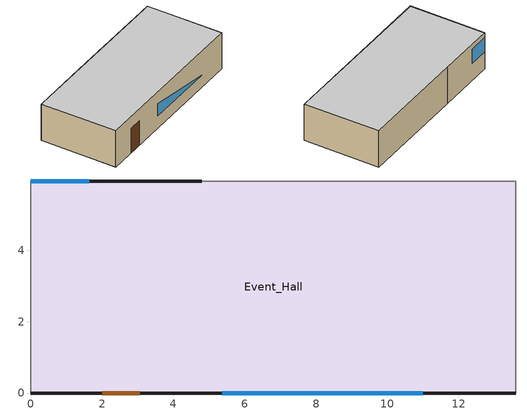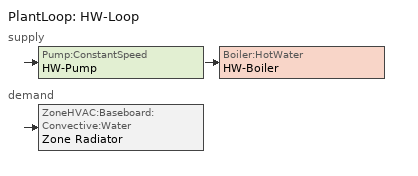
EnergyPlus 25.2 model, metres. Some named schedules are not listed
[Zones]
Event_Hall
 floor adiabatic (Floor_Construction): 0,0 0,5.95 13.6,5.95 13.6,0 z0
 wall outside (Ext_Wall): 0,0 13.6,0 / 4.8,5.95 0,5.95 z0:3
 wall adiabatic (Ext_Wall): 13.6,0 13.6,5.95 4.8,5.95 z0:3
 wall adiabatic (Int_Wall): 0,0 0,5.95 z0:3
 window (WindowConst_OldSingle): 1.63,5.95 0,5.95 z1.44:2.63; 5.37,0,2.03 5.37,0,1.04 11,0,1.04
 door (DoorConst_Steel): 2,0 3.05,0 z0:2
 ceiling adiabatic (Roof_Construction): 0,0 0,5.95 13.6,5.95 13.6,0 z3
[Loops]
PlantLoop 'HW-Loop'
 supply: Pump:ConstantSpeed 'HW-Pump' > Boiler:HotWater 'HW-Boiler'
 demand: ZoneHVAC:Baseboard:Convective:Water 'Zone Radiator'
[Building]
Event_Hall: North Axis {deg}=0; Terrain=City; Loads Convergence Tolerance Value {W}=0.05; Temperature Convergence Tolerance Value {deltaC}=0.05; Solar Distribution=FullExterior; Maximum Number of Warmup Days=30; Minimum Number of Warmup Days=6
[Site:Location]
Kalamata_Greece: Latitude {deg}=37.02; Longitude {deg}=22.11; Time Zone {hr}=2; Elevation {m}=8
[SizingPeriod:DesignDay] Dry-Bulb Temperature Range Modifier Type=DefaultMultipliers; Barometric Pressure {Pa}=101325; Wind Speed {m/s}=3; Wind Direction {deg}=0; Rain Indicator=No; Snow Indicator=No; Daylight Saving Time Indicator=No; Solar Model Indicator=ASHRAEClearSky
Name | Month | Day of Month | Day Type | Maximum Dry-Bulb Temperature {C} | Daily Dry-Bulb Temperature Range {C} | Humidity Condition Type | Wetbulb or DewPoint at Maximum Dry-Bulb {C} | Sky Clearness
KalamataSummerDesignDay | 6 | 10 | SummerDesignDay | 33.2 | 11 | Wetbulb | 23 | 1
KalamataWinterDesignDay | 1 | 21 | WinterDesignDay | 1.2 | 0 | WetBulb | -1.5 | 0.9
[Material]
Ext_Plaster: Rough, 0.02, 0.87, 1800, 840
Hollow_Clay_Brick: MediumRough, 0.22, 0.4, 900, 840
Int_Plaster_1: Smooth, 0.018, 0.8, 1700, 840
Int_Brick: MediumRough, 0.11, 0.5, 1700, 840
Roof_RC_Slab_180mm: MediumRough, 0.18, 1.75, 2400, 900
Int_Plaster: Smooth, 0.018, 0.8, 1600, 840
Floor_Tile_10mm: Smooth, 0.01, 1, 2000, 800
Floor_Screed_50mm: MediumSmooth, 0.05, 1.4, 2000, 900
Floor_Concrete_120mm: MediumRough, 0.12, 1.75, 2300, 900
[Material:NoMass]
Door_Steel: Roughness=Rough; Thermal Resistance {m2-K/W}  (R=1/4.5)=0.222; Thermal Absorptance=0.9; Solar Absorptance=0.7; Visible Absorptance=0.7
[WindowMaterial:SimpleGlazingSystem]
Window_OldSingle: U-Factor {W/m2-K}  (Uw)=6; Solar Heat Gain Coefficient (g-value)=0.85; Visible Transmittance=0.88
[Construction]
WindowConst_OldSingle: Window_OldSingle
Ext_Wall: Ext_Plaster, Hollow_Clay_Brick, Int_Plaster_1
Int_Wall: Int_Plaster, Int_Brick, Int_Plaster
Roof_Construction: Roof_RC_Slab_180mm, Int_Plaster
Floor_Construction: Floor_Tile_10mm, Floor_Screed_50mm, Floor_Concrete_120mm
DoorConst_Steel: Door_Steel
[Sizing:Zone]
Event_Hall: Zone Cooling Design Supply Air Temperature Input Method=SupplyAirTemperature; Cooling Design Supply Air Temperature {C}=14; Zone Heating Design Supply Air Temperature Input Method=SupplyAirTemperature; Heating Design Supply Air Temperature {C}=40; Zone Cooling Design Supply Air Humidity Ratio {kgWater/kgDryAir}=0.009; Zone Heating Design Supply Air Humidity Ratio {kgWater/kgDryAir}=0.004
[Sizing:Plant]
HW-Loop: Heating, 82, 11
[Zone]
Event_Hall: Type=1; Multiplier=1; Ceiling Height {m}=3
[People]
Room People: Zone or ZoneList Name  (change to your zone name)=Event_Hall; Number of People Schedule=OCCUPY-ROOM; Number of People Calculation Method=People; Number of People (when schedule = 1.0)=250; Fraction Radiant (example)=0.3; Activity Level Schedule=ActSchd
[ElectricEquipment]
EventHall_Equipment: Zone=Event_Hall; Schedule Name (09:00–14:00 Special Days)=EQUIP-Event; Design Level Calculation Method=EquipmentLevel; Total Equipment Power {W}=5000; Fraction Latent=0; Fraction Radiant=0.25; Fraction Lost=0
[Lights]
Event_Hall Lights: Zone or ZoneList=Event_Hall; Schedule=LIGHTS-1; Design Level Calculation Method=Watts/Area; Watts per Zone Floor Area {W/m2}=10; Return Air Fraction=0; Fraction Radiant=0.6; Fraction Visible=0.2; Fraction Replaceable=1
[ZoneVentilation:DesignFlowRate]
Vent_Event_Hall: Zone=Event_Hall; Schedule=Vent-Sch; Design Flow Rate Calculation Method=Flow/Person; Flow Rate per Person {m3/s-person}  (10 L/s-person)=0.01; Ventilation Air Fan Pressure Rise {Pa}  (0 = no fan power)=0; Ventilation Air Fan Total Efficiency=0
[Daylighting:Controls]
MyCtrl: Zone Name this control applies to=Event_Hall; Daylighting calculation method=SplitFlux; Lighting control type (continuous dimming)=Continuous; Minimum input power fraction (30% of max power)=0.3; Minimum light output fraction (20% of max light)=0.2; Probability lighting will reset in manual stepped control=1; Reference point used for glare calculation=RP1; Glare view direction azimuth (deg, clockwise from zone Y-axis)=180; Maximum allowable discomfort glare index (DGI)=20; Daylighting reference point used for lighting control=RP1; Fraction of zone lighting controlled by this reference point=1; Illuminance setpoint at reference point (lux)=500
[ZoneControl:Thermostat]
Event_Hall Thermostat: Which zone it controls=Event_Hall; Thermostat mode schedule (on/off)=Zone Control Type Sched; Type of thermostat=ThermostatSetpoint:SingleHeating; Name of dual setpoint object=HtgSP-Control
[ThermostatSetpoint:SingleHeating]
HtgSP-Control: Setpoint Temperature Schedule=Htg-SetP-Sch
[ZoneHVAC:Baseboard:Convective:Water]
Zone Radiator: Availability Schedule=Heat-Avail; Heating Design Capacity Method=HeatingDesignCapacity; Heating Design Capacity {W}=Autosize; U-Factor Times Area Value {W/K}=Autosize; Maximum Water Flow Rate {m3/s}=Autosize; Convergence Tolerance=0.001
[PlantEquipmentOperationSchemes]
HW-Loop-Operation: Control Scheme 1=HW-Heating-Operation; Control Scheme 1 Schedule=HW-Heating-Schedule
[PlantEquipmentOperation:HeatingLoad]
HW-Heating-Operation: 0, 1e9, HW-Boiler-EquipmentList
[PlantEquipmentList]
HW-Boiler-EquipmentList: Boiler:HotWater, HW-Boiler
[PlantLoop]
Plant Loop=HW-Loop; Fluid Type=Water; Plant Equipment Operation Scheme List=HW-Loop-Operation; Loop Temperature Setpoint Schedule=HW-SupplyOutlet; Maximum Loop Temperature {C}=100; Minimum Loop Temperature {C}=10; Maximum Loop Flow Rate {m3/s}=Autosize; Minimum Loop Flow Rate {m3/s}=0; Plant Loop Volume {m3}=Autosize; Load Distribution Scheme=Optimal
[Pump:ConstantSpeed]
HW-Pump: Rated Flow Rate {m3/s}=Autosize; Rated Pump Head {Pa}=50000; Rated Power Consumption {W}=Autosize; Motor Efficiency=0.9; Fraction of Motor Inefficiencies to Fluid Stream=0; Pump Control Type=INTERMITTENT
[SetpointManager:Scheduled]
HW-Loop-SetpointManager: Temperature, HW-Setpoint-Schedule, HW-SupplyOutlet
[Boiler:HotWater]
HW-Boiler: Fuel Type=Diesel; Nominal Capacity {W}=Autosize; Nominal Thermal Efficiency=0.7; Efficiency Curve Temperature Evaluation Variable=LeavingBoiler; Design Water Flow Rate {m3/s}=Autosize; Minimum Part Load Ratio=0.2; Maximum Part Load Ratio=1; Optimum Part Load Ratio=0.9; Water Outlet Upper Temperature Limit {C}=100; Boiler Flow Mode=ConstantFlow; On Cycle Parasitic Electric Load {W}=0; Sizing Factor=1
[Zone equipment]
Event_Hall: Zone Radiator
[Schedule:Compact]
OCCUPY-ROOM: Fraction, Through: 12/31, For: CustomDay1 CustomDay2, Until: 09:00, 0, Until: 14:00, 1, Until: 24:00, 0, For: AllOtherDays, Until: 24:00, 0
LIGHTS-1: On/Off, Through: 12/31, For: CustomDay1 CustomDay2, Until: 08:00, 0, Until: 14:00, 1, Until: 24:00, 0, For: AllOtherDays, Until: 24:00, 0
Heat-Avail: Fraction, Through: 12/31, For: CustomDay1 CustomDay2, Until: 08:30, 0, Until: 14:00, 1, Until: 24:00, 0, For: AllOtherDays, Until: 24:00, 0
EQUIP-Event: Through: 12/31, For: CustomDay1 CustomDay2, Until: 08:00, 0, Until: 14:00, 1, Until: 24:00, 0, For: AllOtherDays, Until: 24:00, 0
Zone Control Type Sched: Control Type, Through: 12/31, For: Weekdays, Until: 08:00, 0, Until: 14:00, 1, Until: 24:00, 0, For: WinterDesignDay SummerDesignDay, Until: 24:00, 1, For: Weekends Holiday CustomDay1 CustomDay2, Until: 24:00, 0
Vent-Sch: Fraction, Through: 12/31, For: CustomDay1 CustomDay2, Until: 08:00, 0, Until: 08:30, 1, Until: 14:00, 0, Until: 14:30, 1, Until: 24:00, 0, For: AllOtherDays, Until: 24:00, 0
ActSchd: Any Number, Through: 12/31, For: CustomDay1 CustomDay2, Until: 09:00, 0, Until: 14:00, 117.24, Until: 24:00, 0, For: AllOtherDays, Until: 24:00, 0
Htg-SetP-Sch: Temperature, Through: 12/31, For: WeekDays, Until: 08:00, 16, Until: 14:00, 25, Until: 24:00, 16, For: WeekEnds Holiday SummerDesignDay WinterDesignDay CustomDay1 CustomDay2, Until: 24:00, 16
HW-Heating-Schedule: Fraction, Through: 12/31, For: AllDays, Until: 24:00, 1
HW-Setpoint-Schedule: Temperature, Through: 12/31, For: AllDays, Until: 24:00, 60
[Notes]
Location:                Kalamata, Greece
Run Period (Weather File): Full Annual Simulation, Kalamata
Floor Area:              59.3 m2
Number of Stories:       1
Official single-day events
Official single-day holidays
Christmas break: Dec 24 – Jan 6
Split into two periods to avoid year boundary issues
Easter holidays: Apr 10 – Apr 23
Summer break: Jun 16 – Sep 10
